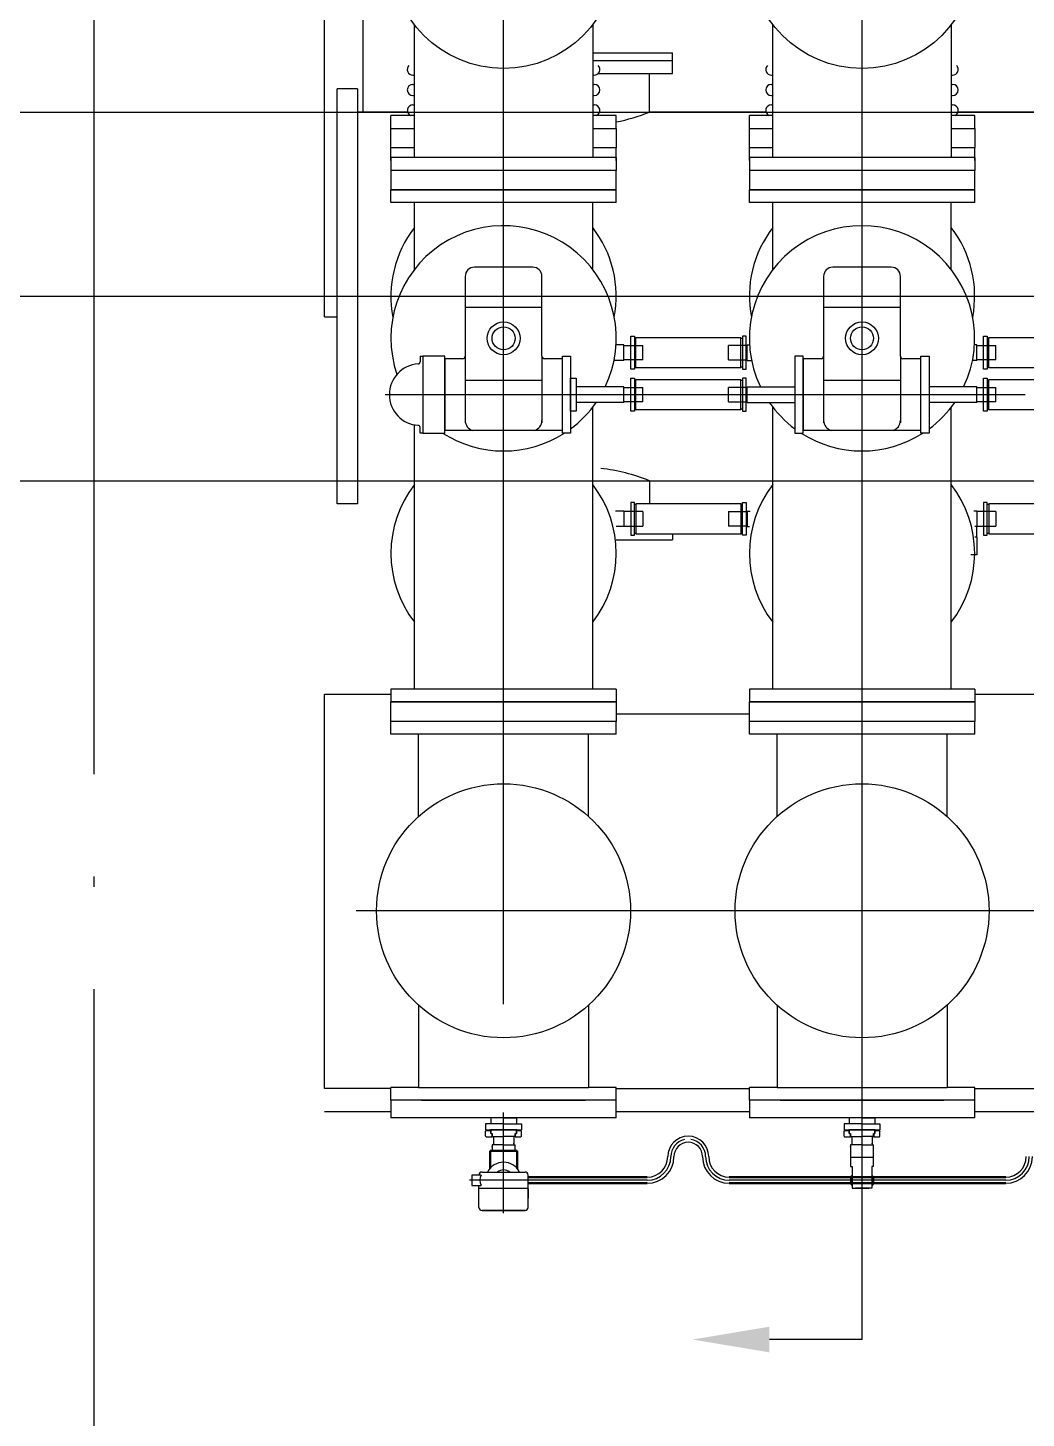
# Model space of a CAD drawing. Header units: millimetres. Extents: x 198973 to 283123, y 132052 to 191502.
# Drawn here: x 230931 to 232881, y 166233 to 168948 of the extents above; entities that cross this region are included whole.
import ezdxf

# ---------------------------------------------------------------- set-up
doc = ezdxf.new("R2010")
doc.units = ezdxf.units.MM
doc.header["$LTSCALE"] = 1000
for name, pattern in [('CENTER', [2, 1.25, -0.25, 0.25, -0.25]), ('DOTE', [2.42, 2, -0.2, 0.02, -0.2]), ('G', [2, 1.25, -0.25, 0.25, -0.25])]:
    doc.linetypes.add(name, pattern=pattern)
doc.layers.get('DEFPOINTS').update_dxf_attribs({"color": 8})
for name, color, linetype in [('01', 8, 'Continuous'), ('05', 8, 'G'), ('DOTE', 8, 'CENTER'), ('PUB_HATCH', 8, 'Continuous')]:
    doc.layers.add(name, color=color, linetype=linetype)

# ---------------------------------------------------------------- blocks, each defined once
blk = doc.blocks.new('隔离接地组合式俯视图')
at = {"layer": '01'}
for p, q in [((-1450, 920), (-1450, 480)), ((-1412, 920), (-1450, 920)), ((-1387, 920), (-1412, 920)), ((-1412, 480), (-1412, 920)), ((-1387, 480), (-1387, 920)), ((-1387, 874.2), (-1127.4, 874.2)), ((-1127.4, 525.8), (-1387, 525.8)), ((-1450, 480), (-1412, 480)), ((-1387, 480), (-1412, 480)), ((-1412, 220), (-1450, 220)), ((-1450, 220), (-1450, -220)), ((-1412, -220), (-1412, 220)), ((-1387, 220), (-1412, 220)), ((-1387, -220), (-1387, 220)), ((-1387, 174.2), (-1127.4, 174.2)), ((-1127.4, -174.2), (-1387, -174.2)), ((-1450, -220), (-1412, -220)), ((-1387, -220), (-1412, -220))]:
    blk.add_line(p, q, dxfattribs=at)
for centre in [(-993, 700), (-993, 0)]:
    blk.add_circle(centre, 220, dxfattribs=at)
blk = doc.blocks.new('户内高位接地开关俯视图')
at = {"layer": '01'}
for p, q in [((-1000, 480), (-1000, 920)), ((-975, 920), (-1000, 920)), ((-975, 480), (-975, 920)), ((-25, 920), (0, 920)), ((-25, 480), (-25, 920)), ((0, 480), (0, 920)), ((-975, 874.2), (-458.9, 874.2)), ((-155.6, 874.2), (-25, 874.2)), ((-475, 858), (-475, 863)), ((-475, 863), (-463.9, 863)), ((-325, 858), (-475, 858)), ((-475, 858), (-475, 815)), ((-325, 858), (-475, 858)), ((-325, 863), (-336.1, 863)), ((-325, 863), (-325, 858)), ((-325, 815), (-325, 858)), ((-475, 815), (-325, 815)), ((-330, 815), (-470, 815)), ((-470, 585), (-470, 815)), ((-330, 780), (-330, 815)), ((-400, 775), (-455, 775)), ((-325.4, 775), (-400, 775)), ((-371.8, 775), (-372, 625)), ((-169, 775), (-325, 775)), ((-229, 775), (-229, 625)), ((-151, 643), (-151, 757)), ((-400, 625), (-455, 625)), ((-325.4, 625), (-400, 625)), ((-325, 625), (-169, 625)), ((-330, 585), (-330, 620)), ((-474.5, 585), (-330, 585)), ((-432.5, 558), (-432.5, 569)), ((-432.5, 569), (-367.5, 569)), ((-367.5, 558), (-432.5, 558)), ((-415, 465), (-415, 558)), ((-385, 465), (-385, 558)), ((-367.5, 569), (-367.5, 558)), ((-975, 525.8), (-424.4, 525.8)), ((-155.6, 525.8), (-25, 525.8)), ((-975, 480), (-1000, 480)), ((-415, 465), (-385, 465)), ((-414, 465), (-386, 465)), ((-414, 428), (-414, 465)), ((-386, 465), (-386, 428)), ((-25, 480), (0, 480)), ((-429.5, 441.5), (-370.5, 441.5)), ((-429.5, 236.5), (-429.5, 441.5)), ((-428.5, 444.5), (-428.5, 441.5)), ((-371.5, 441.5), (-371.5, 444.5)), ((-370.5, 441.5), (-370.5, 236.5)), ((-414, 428), (-386, 428)), ((-414, 261), (-386, 261)), ((-414, 261), (-414, 224)), ((-386, 224), (-386, 261)), ((-975, 220), (-1000, 220)), ((-1000, -220), (-1000, 220)), ((-975, -220), (-975, 220)), ((-429.5, 236.5), (-370.5, 236.5)), ((-428.5, 233.5), (-428.5, 236.5)), ((-415, 224), (-385, 224)), ((-415, 224), (-415, 131)), ((-414, 224), (-386, 224)), ((-385, 224), (-385, 131)), ((-371.5, 236.5), (-371.5, 233.5)), ((-25, 220), (0, 220)), ((-25, -220), (-25, 220)), ((0, -220), (0, 220)), ((-975, 174.2), (-424.4, 174.2)), ((-155.6, 174.2), (-25, 174.2)), ((-470, -115), (-470, 115)), ((-330, 115), (-470, 115)), ((-330, 80), (-330, 115)), ((-400, 75), (-455, 75)), ((-325.4, 75), (-400, 75)), ((-371.8, 75), (-372, -75)), ((-169, 75), (-325, 75)), ((-229, 75), (-229, -75)), ((-151, -57), (-151, 57)), ((-400, -75), (-455, -75)), ((-325.4, -75), (-400, -75)), ((-330, -115), (-330, -80)), ((-325, -75), (-169, -75)), ((-474.5, -115), (-330, -115)), ((-415, -224), (-415, -131)), ((-385, -224), (-385, -131)), ((-975, -174.2), (-424.4, -174.2)), ((-155.6, -174.2), (-25, -174.2)), ((-975, -220), (-1000, -220)), ((-415, -224), (-385, -224)), ((-414, -261), (-414, -224)), ((-414, -224), (-386, -224)), ((-386, -224), (-386, -261)), ((-25, -220), (0, -220)), ((-429.5, -247.5), (-370.5, -247.5)), ((-429.5, -452.5), (-429.5, -247.5)), ((-428.5, -244.5), (-428.5, -247.5)), ((-414, -261), (-386, -261)), ((-371.5, -247.5), (-371.5, -244.5)), ((-370.5, -247.5), (-370.5, -452.5))]:
    blk.add_line(p, q, dxfattribs=at)
for points in [[(-325, 585), (-325, 569), (-475, 569), (-475, 585)], [(-368, 451.5), (-368, 444.5), (-432, 444.5), (-432, 451.5)], [(-368, 226.5), (-368, 233.5), (-432, 233.5), (-432, 226.5)], [(-325, 115), (-325, 131), (-475, 131), (-475, 115)], [(-325, -115), (-325, -131), (-475, -131), (-475, -115)], [(-368, -237.5), (-368, -244.5), (-432, -244.5), (-432, -237.5)]]:
    blk.add_lwpolyline(points, close=True, dxfattribs=at)
for centre, radius in [((-290, 700), 32.1), ((-290, 700), 22.5), ((-290, 0), 32.1), ((-290, 0), 22.5)]:
    blk.add_circle(centre, radius, dxfattribs=at)
for centre, radius, start, end in [((-710, 700), 220, 52.3557, 127.6443), ((-400, 863), 60, 3.5833, 176.4167), ((-290, 700), 220, 244.417, 108.7437), ((-463.9, 867), 4, 270, 356.4167), ((-336.1, 867), 4, 183.5833, 270), ((-290, 700), 220, 147.2362, 212.7638), ((-450.5, 755), 20, 90, 163.8726), ((-325, 780), 5, 180, 270), ((-169, 757), 18, 0, 90), ((-450.5, 645), 20, 196.1274, 270), ((-325, 620), 5, 90, 180), ((-169, 643), 18, 270, 0), ((-290, 700), 220, 216.545, 235.3765), ((-710, 700), 220, 232.3557, 307.6443), ((-710, 0), 220, 52.3557, 127.6443), ((-290, 0), 220, 244.417, 115.583), ((-290, 0), 220, 124.6235, 143.455), ((-290, 0), 220, 147.2362, 212.7638), ((-450.5, 55), 20, 90, 163.8726), ((-325, 80), 5, 180, 270), ((-169, 57), 18, 0, 90), ((-450.5, -55), 20, 196.1274, 270), ((-325, -80), 5, 90, 180), ((-169, -57), 18, 270, 0), ((-290, 0), 220, 216.545, 235.3765), ((-710, 0), 220, 232.3557, 307.6443)]:
    blk.add_arc(centre, radius, start, end, dxfattribs=at)
at = {"layer": '05'}
blk.add_line((-400, 931.4), (-400, -1351.5), dxfattribs=at)
at = {"layer": 'DEFPOINTS', "linetype": 'ByBlock'}
for p in [(-347, 585), (-347, 585), (-347, -115), (-347, -115)]:
    blk.add_point(p, dxfattribs=at)

msp = doc.modelspace()

# ---------------------------------------------------------------- hatches: boundary and pattern name
at = {"layer": 'PUB_HATCH'}
for points in [[(232537.8, 166704.2), (232541.4, 166707.9), (232541.4, 166686.7), (232537.8, 166691.7)], [(232583.1, 166704.2), (232579.4, 166707.9), (232579.4, 166686.7), (232583.1, 166691.7)]]:
    msp.add_hatch(color=256, dxfattribs=at).paths.add_polyline_path(points)

# ---------------------------------------------------------------- linework, layer by layer
at = {"layer": 'DOTE', "linetype": 'DOTE'}
msp.add_line((231060.4, 184011), (231060.4, 162168.4), dxfattribs=at)
at = {"layer": 'PUB_HATCH', "ltscale": 500}
for p, q in [((232560.4, 166789.9, 0), (232560.4, 172584.6, 0)), ((231860.4, 167041.4, 0), (231860.4, 172390.8, 0)), ((233548.1, 167224, 0), (231572.8, 167224, 0))]:
    msp.add_line(p, q, dxfattribs=at)
at = {"layer": 'PUB_HATCH'}
for p, q in [((232560.4, 166742.7, 0), (232560.4, 172277, 0)), ((231585.4, 169164, 0), (231585.4, 168784, 0)), ((232034.6, 168899.4, 0), (232190.4, 168899.4, 0)), ((232190.4, 168884.4, 0), (232190.4, 168899.4, 0)), ((232034.6, 168884.4, 0), (232190.4, 168884.4, 0)), ((232190.4, 168859.4, 0), (232190.4, 168884.4, 0)), ((231683.4, 168856, 0), (231686.2, 168856, 0)), ((231683.4, 168838, 0), (231686.2, 168838, 0)), ((232034.6, 168856, 0), (232037.4, 168856, 0)), ((232034.6, 168838, 0), (232037.4, 168838, 0)), ((232045.4, 168859.4, 0), (232190.4, 168859.4, 0)), ((232145.4, 168784, 0), (232145.4, 168859.4, 0)), ((232383.4, 168856, 0), (232386.2, 168856, 0)), ((232383.4, 168838, 0), (232386.2, 168838, 0)), ((232734.6, 168856, 0), (232737.4, 168856, 0)), ((232734.6, 168838, 0), (232737.4, 168838, 0)), ((231535.4, 168019, 0), (231535.4, 168829, 0)), ((231575.4, 168829, 0), (231535.4, 168829, 0)), ((231575.4, 168829, 0), (231575.4, 168019, 0)), ((231683.4, 168816, 0), (231686.2, 168816, 0)), ((232034.6, 168816, 0), (232037.4, 168816, 0)), ((232383.4, 168816, 0), (232386.2, 168816, 0)), ((232734.6, 168816, 0), (232737.4, 168816, 0)), ((223664.4, 168784, 0), (248610.4, 168784, 0)), ((231673.6, 168784, 0), (231575.4, 168784, 0)), ((231683.4, 168798, 0), (231686.2, 168798, 0)), ((232034.6, 168798, 0), (232037.4, 168798, 0)), ((232373.6, 168784, 0), (232145.4, 168784, 0)), ((232383.4, 168798, 0), (232386.2, 168798, 0)), ((232734.6, 168798, 0), (232737.4, 168798, 0)), ((232975.4, 168784, 0), (232747.2, 168784, 0)), ((231640.4, 168752, 0), (231640.4, 168777, 0)), ((231686.2, 168777, 0), (231640.4, 168777, 0)), ((231678.8, 168777, 0), (231677.1, 168777, 0)), ((232080.4, 168777, 0), (232034.6, 168777, 0)), ((232080.4, 168752, 0), (232080.4, 168777, 0)), ((232340.4, 168752, 0), (232340.4, 168777, 0)), ((232386.2, 168777, 0), (232340.4, 168777, 0)), ((232378.8, 168777, 0), (232377.1, 168777, 0)), ((232780.4, 168777, 0), (232734.6, 168777, 0)), ((232780.4, 168752, 0), (232780.4, 168777, 0)), ((231640.4, 168752, 0), (231686.2, 168752, 0)), ((231640.4, 168714, 0), (231640.4, 168752, 0)), ((231640.4, 168752, 0), (231686.2, 168752, 0)), ((232034.6, 168752, 0), (232080.4, 168752, 0)), ((232034.6, 168752, 0), (232080.4, 168752, 0)), ((232080.4, 168752, 0), (232080.4, 168714, 0)), ((232340.4, 168714, 0), (232340.4, 168752, 0)), ((232340.4, 168752, 0), (232386.2, 168752, 0)), ((232340.4, 168752, 0), (232386.2, 168752, 0)), ((232734.6, 168752, 0), (232780.4, 168752, 0)), ((232734.6, 168752, 0), (232780.4, 168752, 0)), ((232780.4, 168752, 0), (232780.4, 168714, 0)), ((231640.4, 168689, 0), (231640.4, 168714, 0)), ((231686.2, 168714, 0), (231640.4, 168714, 0)), ((232080.4, 168714, 0), (232034.6, 168714, 0)), ((232080.4, 168689, 0), (232080.4, 168714, 0)), ((232340.4, 168689, 0), (232340.4, 168714, 0)), ((232386.2, 168714, 0), (232340.4, 168714, 0)), ((232780.4, 168714, 0), (232734.6, 168714, 0)), ((232780.4, 168689, 0), (232780.4, 168714, 0)), ((248856.4, 168424, 0), (222510.4, 168424, 0)), ((231510.4, 168384, 0), (231535.4, 168384, 0)), ((232095.4, 168329, 0), (232080, 168329, 0)), ((232095.4, 168299, 0), (232095.4, 168329, 0)), ((232095.4, 168328, 0), (232132.4, 168328, 0)), ((232095.4, 168300, 0), (232095.4, 168328, 0)), ((232118.9, 168342.5, 0), (232115.9, 168342.5, 0)), ((232118.9, 168343.5, 0), (232323.9, 168343.5, 0)), ((232118.9, 168284.5, 0), (232118.9, 168343.5, 0)), ((232132.4, 168300, 0), (232132.4, 168328, 0)), ((232299.4, 168300, 0), (232299.4, 168328, 0)), ((232336.4, 168328, 0), (232299.4, 168328, 0)), ((232323.9, 168284.5, 0), (232323.9, 168343.5, 0)), ((232323.9, 168342.5, 0), (232326.9, 168342.5, 0)), ((232336.4, 168299, 0), (232336.4, 168329, 0)), ((232336.4, 168329, 0), (232340.8, 168329, 0)), ((232336.4, 168300, 0), (232336.4, 168328, 0)), ((232784.4, 168329, 0), (232780, 168329, 0)), ((232784.4, 168299, 0), (232784.4, 168329, 0)), ((232784.4, 168300, 0), (232784.4, 168328, 0)), ((232784.4, 168328, 0), (232821.4, 168328, 0)), ((232807.9, 168342.5, 0), (232804.9, 168342.5, 0)), ((232807.9, 168343.5, 0), (233012.9, 168343.5, 0)), ((232807.9, 168284.5, 0), (232807.9, 168343.5, 0)), ((232821.4, 168300, 0), (232821.4, 168328, 0)), ((232095.4, 168299, 0), (232076.2, 168299, 0)), ((232132.4, 168300, 0), (232095.4, 168300, 0)), ((232299.4, 168300, 0), (232336.4, 168300, 0)), ((232336.4, 168299, 0), (232344.7, 168299, 0)), ((232784.4, 168299, 0), (232776.2, 168299, 0)), ((232821.4, 168300, 0), (232784.4, 168300, 0)), ((232115.9, 168285.5, 0), (232118.9, 168285.5, 0)), ((232323.9, 168284.5, 0), (232118.9, 168284.5, 0)), ((232326.9, 168285.5, 0), (232323.9, 168285.5, 0)), ((232804.9, 168285.5, 0), (232807.9, 168285.5, 0)), ((233012.9, 168284.5, 0), (232807.9, 168284.5, 0)), ((223889.4, 168064, 0), (248833.4, 168063.6, 0)), ((231575.4, 168064, 0), (231658.4, 168064, 0)), ((232145.4, 168064, 0), (232386.2, 168064, 0)), ((232145.4, 168064, 0), (232145.4, 168019, 0)), ((232762.5, 168064, 0), (232975.4, 168064, 0)), ((231575.4, 168019, 0), (231535.4, 168019, 0)), ((232095.4, 168004.5, 0), (232078.7, 168004.5, 0)), ((232095.4, 168004.5, 0), (232095.4, 167974.5, 0)), ((232095.4, 168003.5, 0), (232095.4, 167975.5, 0)), ((232132.4, 168003.5, 0), (232095.4, 168003.5, 0)), ((232115.9, 168018, 0), (232118.9, 168018, 0)), ((232323.9, 168019, 0), (232118.9, 168019, 0)), ((232118.9, 168019, 0), (232118.9, 167960, 0)), ((232132.4, 168003.5, 0), (232132.4, 167975.5, 0)), ((232299.4, 168003.5, 0), (232299.4, 167975.5, 0)), ((232299.4, 168003.5, 0), (232336.4, 168003.5, 0)), ((232323.9, 168019, 0), (232323.9, 167960, 0)), ((232326.9, 168018, 0), (232323.9, 168018, 0)), ((232336.4, 168004.5, 0), (232336.4, 167974.5, 0)), ((232336.4, 168004.5, 0), (232342.2, 168004.5, 0)), ((232336.4, 168003.5, 0), (232336.4, 167975.5, 0)), ((232784.4, 168004.5, 0), (232778.7, 168004.5, 0)), ((232784.4, 168004.5, 0), (232784.4, 167974.5, 0)), ((232821.4, 168003.5, 0), (232784.4, 168003.5, 0)), ((232784.4, 168003.5, 0), (232784.4, 167975.5, 0)), ((232804.9, 168018, 0), (232807.9, 168018, 0)), ((233012.9, 168019, 0), (232807.9, 168019, 0)), ((232807.9, 168019, 0), (232807.9, 167960, 0)), ((232821.4, 168003.5, 0), (232821.4, 167975.5, 0)), ((232095.4, 167974.5, 0), (232080.4, 167974.5, 0)), ((232095.4, 167975.5, 0), (232132.4, 167975.5, 0)), ((232336.4, 167975.5, 0), (232299.4, 167975.5, 0)), ((232336.4, 167974.5, 0), (232340.4, 167974.5, 0)), ((232784.4, 167974.5, 0), (232780.4, 167974.5, 0)), ((232784.4, 167954, 0), (232784.4, 167975.5, 0)), ((232784.4, 167975.5, 0), (232821.4, 167975.5, 0)), ((232080.4, 167948.5, 0), (232190.4, 167948.5, 0)), ((232118.9, 167961, 0), (232115.9, 167961, 0)), ((232118.9, 167960, 0), (232323.9, 167960, 0)), ((232190.4, 167960, 0), (232190.4, 167948.5, 0)), ((232323.9, 167961, 0), (232326.9, 167961, 0)), ((232784.4, 167954, 0), (232780.4, 167954, 0)), ((232784.4, 167954, 0), (232784.4, 167919, 0)), ((232807.9, 167961, 0), (232804.9, 167961, 0)), ((232807.9, 167960, 0), (233012.9, 167960, 0)), ((232784.4, 167919, 0), (232772.6, 167919, 0)), ((231640.4, 167657, 0), (231640.4, 167632, 0)), ((232080.4, 167657, 0), (231640.4, 167657, 0)), ((232080.4, 167657, 0), (232080.4, 167632, 0)), ((232340.4, 167657, 0), (232340.4, 167632, 0)), ((232780.4, 167657, 0), (232340.4, 167657, 0)), ((232780.4, 167657, 0), (232780.4, 167632, 0)), ((231640.4, 167594, 0), (231640.4, 167632, 0)), ((232080.4, 167632, 0), (231640.4, 167632, 0)), ((231640.4, 167632, 0), (232080.4, 167632, 0)), ((232080.4, 167632, 0), (232080.4, 167594, 0)), ((232340.4, 167594, 0), (232340.4, 167632, 0)), ((232780.4, 167632, 0), (232340.4, 167632, 0)), ((232340.4, 167632, 0), (232780.4, 167632, 0)), ((232780.4, 167632, 0), (232780.4, 167594, 0)), ((231640.4, 167569, 0), (231640.4, 167594, 0)), ((232080.4, 167594, 0), (231640.4, 167594, 0)), ((232080.4, 167569, 0), (232080.4, 167594, 0)), ((232340.4, 167569, 0), (232340.4, 167594, 0)), ((232780.4, 167594, 0), (232340.4, 167594, 0)), ((232780.4, 167569, 0), (232780.4, 167594, 0)), ((232080.4, 167569, 0), (231640.4, 167569, 0)), ((231694.4, 167408.2, 0), (231694.4, 167569, 0)), ((232026.4, 167408.2, 0), (232026.4, 167569, 0)), ((232780.4, 167569, 0), (232340.4, 167569, 0)), ((232394.4, 167408.2, 0), (232394.4, 167569, 0)), ((232726.4, 167408.2, 0), (232726.4, 167569, 0)), ((231694.4, 167039.7, 0), (231694.4, 166879, 0)), ((232026.4, 167039.7, 0), (232026.4, 166879, 0)), ((232394.4, 167039.7, 0), (232394.4, 166879, 0)), ((232726.4, 167039.7, 0), (232726.4, 166879, 0)), ((231694.4, 166879, 0), (231640.4, 166879, 0)), ((231640.4, 166854, 0), (231640.4, 166879, 0)), ((231700.4, 166854, 0), (231640.4, 166854, 0)), ((231640.4, 166854, 0), (231640.4, 166820, 0)), ((232080.4, 166854, 0), (231640.4, 166854, 0)), ((232080.4, 166854, 0), (231640.4, 166854, 0)), ((231694.4, 166879, 0), (232026.4, 166879, 0)), ((231700.4, 166854, 0), (232020.4, 166854, 0)), ((232080.4, 166854, 0), (232020.4, 166854, 0)), ((232080.4, 166879, 0), (232026.4, 166879, 0)), ((232080.4, 166854, 0), (232080.4, 166879, 0)), ((232080.4, 166877, 0), (232340.4, 166877, 0)), ((232080.4, 166820, 0), (232080.4, 166854, 0)), ((232340.4, 166854, 0), (232340.4, 166879, 0)), ((232394.4, 166879, 0), (232340.4, 166879, 0)), ((232340.4, 166854, 0), (232340.4, 166820, 0)), ((232400.4, 166854, 0), (232340.4, 166854, 0)), ((232780.4, 166854, 0), (232340.4, 166854, 0)), ((232780.4, 166854, 0), (232340.4, 166854, 0)), ((232394.4, 166879, 0), (232726.4, 166879, 0)), ((232400.4, 166854, 0), (232720.4, 166854, 0)), ((232780.4, 166854, 0), (232720.4, 166854, 0)), ((232780.4, 166879, 0), (232726.4, 166879, 0)), ((232780.4, 166854, 0), (232780.4, 166879, 0)), ((232780.4, 166877, 0), (233041, 166877, 0)), ((232780.4, 166820, 0), (232780.4, 166854, 0)), ((231510.4, 166832, 0), (231640.4, 166832, 0)), ((232080.4, 166832, 0), (232340.4, 166832, 0)), ((232780.4, 166832, 0), (233040.4, 166832, 0)), ((232048.5, 166820, 0), (231640.4, 166820, 0)), ((231825.4, 166808, 0), (231825.4, 166796, 0)), ((231860.4, 166808, 0), (231825.4, 166808, 0)), ((231860.4, 166820, 0), (231835.4, 166820, 0)), ((231835.4, 166820, 0), (231835.4, 166808, 0)), ((231860.4, 166820, 0), (231885.4, 166820, 0)), ((231860.4, 166808, 0), (231895.4, 166808, 0)), ((231885.4, 166820, 0), (231885.4, 166808, 0)), ((231895.4, 166808, 0), (231895.4, 166796, 0)), ((232080.4, 166820, 0), (232048.5, 166820, 0)), ((232748.5, 166820, 0), (232340.4, 166820, 0)), ((232525.4, 166808, 0), (232525.4, 166796, 0)), ((232560.4, 166808, 0), (232525.4, 166808, 0)), ((232535.4, 166820, 0), (232535.4, 166808, 0)), ((232560.4, 166820, 0), (232535.4, 166820, 0)), ((232560.4, 166820, 0), (232585.4, 166820, 0)), ((232560.4, 166808, 0), (232595.4, 166808, 0)), ((232585.4, 166820, 0), (232585.4, 166808, 0)), ((232595.4, 166808, 0), (232595.4, 166796, 0)), ((232780.4, 166820, 0), (232748.5, 166820, 0)), ((231825.3, 166793.7, 0), (231826.3, 166794.7, 0)), ((231825.3, 166783.7, 0), (231825.3, 166793.7, 0)), ((231825.3, 166783.7, 0), (231826.3, 166782.7, 0)), ((231825.4, 166796, 0), (231860.4, 166796, 0)), ((231826.3, 166794.7, 0), (231835.3, 166794.7, 0)), ((231826.3, 166782.7, 0), (231837.8, 166782.7, 0)), ((231835.3, 166789, 0), (231835.3, 166794.7, 0)), ((231835.3, 166789, 0), (231837.9, 166789, 0)), ((231885.4, 166796, 0), (231835.4, 166796, 0)), ((231835.4, 166796, 0), (231835.4, 166789, 0)), ((231837.8, 166782.7, 0), (231837.8, 166789, 0)), ((231837.9, 166789, 0), (231837.9, 166783, 0)), ((231837.9, 166783, 0), (231860.4, 166783, 0)), ((231840.4, 166783, 0), (231840.4, 166767, 0)), ((231860.4, 166796, 0), (231895.4, 166796, 0)), ((231882.9, 166783, 0), (231860.4, 166783, 0)), ((231880.4, 166783, 0), (231880.4, 166767, 0)), ((231882.9, 166789, 0), (231885.6, 166789, 0)), ((231882.9, 166782.7, 0), (231882.9, 166789, 0)), ((231882.9, 166782.7, 0), (231894.3, 166782.7, 0)), ((231883.2, 166789, 0), (231883.2, 166782.7, 0)), ((231885.4, 166789, 0), (231885.4, 166796, 0)), ((231885.4, 166794.7, 0), (231894.3, 166794.7, 0)), ((231885.6, 166794.7, 0), (231885.6, 166789, 0)), ((231894.3, 166794.7, 0), (231895.3, 166793.7, 0)), ((231894.3, 166782.7, 0), (231895.3, 166783.7, 0)), ((231895.3, 166783.7, 0), (231895.3, 166793.7, 0)), ((232525.3, 166793.7, 0), (232526.3, 166794.7, 0)), ((232525.3, 166783.7, 0), (232525.3, 166793.7, 0)), ((232525.3, 166783.7, 0), (232526.3, 166782.7, 0)), ((232525.4, 166796, 0), (232560.4, 166796, 0)), ((232526.3, 166794.7, 0), (232535.3, 166794.7, 0)), ((232526.3, 166782.7, 0), (232537.8, 166782.7, 0)), ((232535.3, 166789, 0), (232535.3, 166794.7, 0)), ((232535.3, 166789, 0), (232537.9, 166789, 0)), ((232535.4, 166796, 0), (232535.4, 166789, 0)), ((232585.4, 166796, 0), (232535.4, 166796, 0)), ((232537.8, 166782.7, 0), (232537.8, 166789, 0)), ((232537.9, 166789, 0), (232537.9, 166783, 0)), ((232537.9, 166783, 0), (232560.4, 166783, 0)), ((232540.4, 166783, 0), (232540.4, 166767, 0)), ((232560.4, 166796, 0), (232595.4, 166796, 0)), ((232582.9, 166783, 0), (232560.4, 166783, 0)), ((232580.4, 166783, 0), (232580.4, 166767, 0)), ((232582.9, 166782.7, 0), (232582.9, 166789, 0)), ((232582.9, 166789, 0), (232585.6, 166789, 0)), ((232582.9, 166782.7, 0), (232594.3, 166782.7, 0)), ((232583.2, 166789, 0), (232583.2, 166782.7, 0)), ((232585.4, 166789, 0), (232585.4, 166796, 0)), ((232585.4, 166794.7, 0), (232594.3, 166794.7, 0)), ((232585.6, 166794.7, 0), (232585.6, 166789, 0)), ((232594.3, 166794.7, 0), (232595.3, 166793.7, 0)), ((232594.3, 166782.7, 0), (232595.3, 166783.7, 0)), ((232595.3, 166783.7, 0), (232595.3, 166793.7, 0)), ((231860.4, 166767, 0), (231837.9, 166767, 0)), ((231837.9, 166767, 0), (231837.9, 166755, 0)), ((231837.9, 166755, 0), (231882.9, 166755, 0)), ((231860.4, 166767, 0), (231882.9, 166767, 0)), ((231882.9, 166755, 0), (231882.9, 166767, 0)), ((231882.9, 166762.3, 0), (231882.9, 166767, 0)), ((232560.4, 166767, 0), (232537.9, 166767, 0)), ((232537.9, 166767, 0), (232537.9, 166742.7, 0)), ((232560.4, 166767, 0), (232582.9, 166767, 0)), ((232582.9, 166762.3, 0), (232582.9, 166767, 0)), ((232582.9, 166742.7, 0), (232582.9, 166767, 0)), ((232537.9, 166742.7, 0), (232582.9, 166742.7, 0)), ((232537.9, 166742.7, 0), (232582.9, 166742.7, 0)), ((232537.9, 166742.7, 0), (232537.9, 166724.7, 0)), ((232537.9, 166742.7, 0), (232582.9, 166742.7, 0)), ((232537.9, 166724.7, 0), (232541.4, 166724.7, 0)), ((232541.4, 166724.7, 0), (232541.4, 166682.7, 0)), ((232583, 166724.7, 0), (232579.4, 166724.7, 0)), ((232579.4, 166724.7, 0), (232579.4, 166682.7, 0)), ((232582.9, 166724.7, 0), (232582.9, 166742.7, 0)), ((231798.1, 166707.9, 0), (231798.1, 166687.9, 0)), ((231816.6, 166707.9, 0), (231798.1, 166707.9, 0)), ((231812.4, 166707.9, 0), (231812.4, 166707.9, 0)), ((231818.4, 166713.9, 0), (231902.4, 166713.9, 0)), ((231908.4, 166644.9, 0), (231908.4, 166707.9, 0)), ((231908.4, 166707.9, 0), (231908.4, 166707.9, 0)), ((232541.4, 166707.9, 0), (232537.8, 166704.2, 0)), ((232537.8, 166704.2, 0), (232537.8, 166691.7, 0)), ((232537.8, 166691.7, 0), (232541.4, 166686.7, 0)), ((232579.4, 166707.9, 0), (232583.1, 166704.2, 0)), ((232583.1, 166691.7, 0), (232579.4, 166686.7, 0)), ((232583.1, 166704.2, 0), (232583.1, 166691.7, 0)), ((231812.4, 166644.9, 0), (231812.4, 166687.9, 0)), ((231908.4, 166681.9, 0), (231812.4, 166681.9, 0)), ((231908.4, 166680.9, 0), (231908.4, 166672.9, 0)), ((231908.4, 166672.9, 0), (231908.4, 166662.9, 0)), ((231902.4, 166638.9, 0), (231818.4, 166638.9, 0)), ((231818.4, 166638.9, 0), (231902.4, 166638.9, 0))]:
    msp.add_line(p, q, dxfattribs=at)
at = {"layer": 'PUB_HATCH', "ltscale": 0.8}
msp.add_line((231510.4, 168384, 0), (231510.4, 171018, 0), dxfattribs=at)
at = {"layer": 'PUB_HATCH', "ltscale": 0.5}
for p, q in [((231860.4, 166633.4, 0), (231860.4, 166829.9, 0)), ((232141, 166697.9, 0), (231793.8, 166697.9, 0)), ((232841, 166697.9, 0), (232301, 166697.9, 0))]:
    msp.add_line(p, q, dxfattribs=at)
at = {"layer": 'PUB_HATCH', "ltscale": 5}
msp.add_line((232560.4, 166680.7, 0), (232560.4, 166829.2, 0), dxfattribs=at)
at = {"layer": 'PUB_HATCH', "lineweight": 50, "ltscale": 0.5}
for p, q in [((231833.9, 166720.8, 0), (231833.9, 166755, 0)), ((231886.9, 166755, 0), (231833.9, 166755, 0)), ((231886.9, 166755, 0), (231886.9, 166720.8, 0)), ((231908.4, 166703.9, 0), (232141, 166703.9, 0)), ((231908.4, 166691.9, 0), (232141, 166691.9, 0)), ((232301, 166703.9, 0), (232841, 166703.9, 0)), ((232301, 166691.9, 0), (232841, 166691.9, 0))]:
    msp.add_line(p, q, dxfattribs=at)
at = {"layer": 'PUB_HATCH', "ltscale": 8}
for p, q in [((232181, 166743.9, 0), (232181, 166743.9, 0)), ((232261, 166743.9, 0), (232261, 166743.9, 0)), ((232881, 166743.9, 0), (232881, 166743.9, 0))]:
    msp.add_line(p, q, dxfattribs=at)
at = {"layer": 'PUB_HATCH', "ltscale": 2}
for p, q in [((231798.1, 166687.9, 0), (231816.6, 166687.9, 0)), ((232541.4, 166682.7, 0), (232573.4, 166682.7, 0)), ((232579.4, 166682.7, 0), (232547.4, 166682.7, 0))]:
    msp.add_line(p, q, dxfattribs=at)
at = {"layer": 'PUB_HATCH', "color": 7}
for q in [(232560.4, 166680.7, 0), (232379.4, 166386.8, 0)]:
    msp.add_line((232560.4, 166386.8, 0), q, dxfattribs=at)
at = {"layer": 'PUB_HATCH', "elevation": 0}
for points in [[(232108.9, 168346), (232115.9, 168346), (232115.9, 168282), (232108.9, 168282)], [(232333.9, 168346), (232326.9, 168346), (232326.9, 168282), (232333.9, 168282)], [(232797.9, 168346), (232804.9, 168346), (232804.9, 168282), (232797.9, 168282)], [(232108.9, 167957.5), (232115.9, 167957.5), (232115.9, 168021.5), (232108.9, 168021.5)], [(232333.9, 167957.5), (232326.9, 167957.5), (232326.9, 168021.5), (232333.9, 168021.5)], [(232797.9, 167957.5), (232804.9, 167957.5), (232804.9, 168021.5), (232797.9, 168021.5)]]:
    msp.add_lwpolyline(points, close=True, dxfattribs=at)
for points in [[(231640.4, 166877), (231510.4, 166877), (231510.4, 167647), (231640.4, 167647)], [(232780.4, 167647), (233040.4, 167647)], [(232080.4, 167609), (232340.4, 167609)]]:
    msp.add_lwpolyline(points, dxfattribs=at)
at = {"layer": 'PUB_HATCH'}
for centre in [(231860.4, 167224, 0), (232560.4, 167224, 0)]:
    msp.add_circle(centre, 248, dxfattribs=at)
for centre, radius, start, end in [((231683.4, 168867, 0), 11, 135.5236, 270), ((232037.4, 168867, 0), 11, 270, 44.4764), ((232383.4, 168867, 0), 11, 135.5236, 270), ((232737.4, 168867, 0), 11, 270, 44.4764), ((231683.4, 168827, 0), 11, 90, 270), ((232037.4, 168827, 0), 11, 270, 90), ((232383.4, 168827, 0), 11, 90, 270), ((232737.4, 168827, 0), 11, 270, 90), ((231683.4, 168787, 0), 11, 90, 245.38), ((232037.4, 168787, 0), 11, 294.62, 90), ((232010.4, 169117.7, 0), 360, 281.2123, 292.0243), ((232383.4, 168787, 0), 11, 90, 245.38), ((232737.4, 168787, 0), 11, 294.62, 90), ((231860.4, 168424, 0), 220, 142.3557, 190.7406), ((231860.4, 168424, 0), 220, 349.2594, 37.6443), ((232560.4, 168424, 0), 220, 142.3557, 190.7406), ((232560.4, 168424, 0), 220, 349.2594, 37.6443), ((232010.4, 167730.2, 0), 360, 67.9757, 83.6343), ((232221, 166743.9, 0), 40, 0, 180), ((232221, 166743.9, 0), 34, 102.4969, 180), ((232221, 166743.9, 0), 28, 0, 180), ((232221, 166743.9, 0), 34, 0, 81.2695), ((232141, 166743.9, 0), 52, 270, 0), ((232141, 166743.9, 0), 40, 270, 0), ((232841, 166743.9, 0), 52, 270, 0), ((232841, 166743.9, 0), 40, 270, 0), ((231860.4, 166697.9, 0), 35, 27.2029, 152.7971), ((231860.4, 166697.9, 0), 20, 53.1301, 126.8699), ((231818.4, 166707.9, 0), 6, 90, 180), ((231837, 166697.9, 0), 22.7, 153.915, 206.085), ((231902.4, 166707.9, 0), 6, 0, 90), ((231818.4, 166644.9, 0), 6, 180, 270), ((231902.4, 166644.9, 0), 6, 270, 0)]:
    msp.add_arc(centre, radius, start, end, dxfattribs=at)
at = {"layer": 'PUB_HATCH', "ltscale": 8}
for centre, start, end in [((232141, 166743.9, 0), 270, 0), ((232301, 166743.9, 0), 180, 270), ((232841, 166743.9, 0), 270, 0)]:
    msp.add_arc(centre, 46, start, end, dxfattribs=at)
at = {"layer": 'PUB_HATCH', "ltscale": 2}
for radius in [52, 40]:
    msp.add_arc((232301, 166743.9, 0), radius, 180, 270, dxfattribs=at)
at = {"layer": 'PUB_HATCH', "color": 0, "linetype": 'ByBlock'}
for p in [(231835.4, 166796, 0), (231885.4, 166796, 0), (232535.4, 166796, 0), (232585.4, 166796, 0), (231837.9, 166763.4, 0), (231880.4, 166769.9, 0), (231880.4, 166769.6, 0), (232537.9, 166763.4, 0), (232580.4, 166769.9, 0), (232580.4, 166769.6, 0)]:
    msp.add_point(p, dxfattribs=at)
at = {"layer": 'PUB_HATCH', "color": 7}
msp.add_solid([(232379.4, 166411.8, 0), (232379.4, 166361.8, 0), (232229.4, 166386.8, 0)], dxfattribs=at)

# ---------------------------------------------------------------- block references
at = {"layer": 'PUB_HATCH', "rotation": 90}
for name, p in [('隔离接地组合式俯视图', (232560.4, 170082, 0)), ('户内高位接地开关俯视图', (232560.4, 168632, 0))]:
    msp.add_blockref(name, p, dxfattribs=at)

doc.saveas('drawing.dxf')
